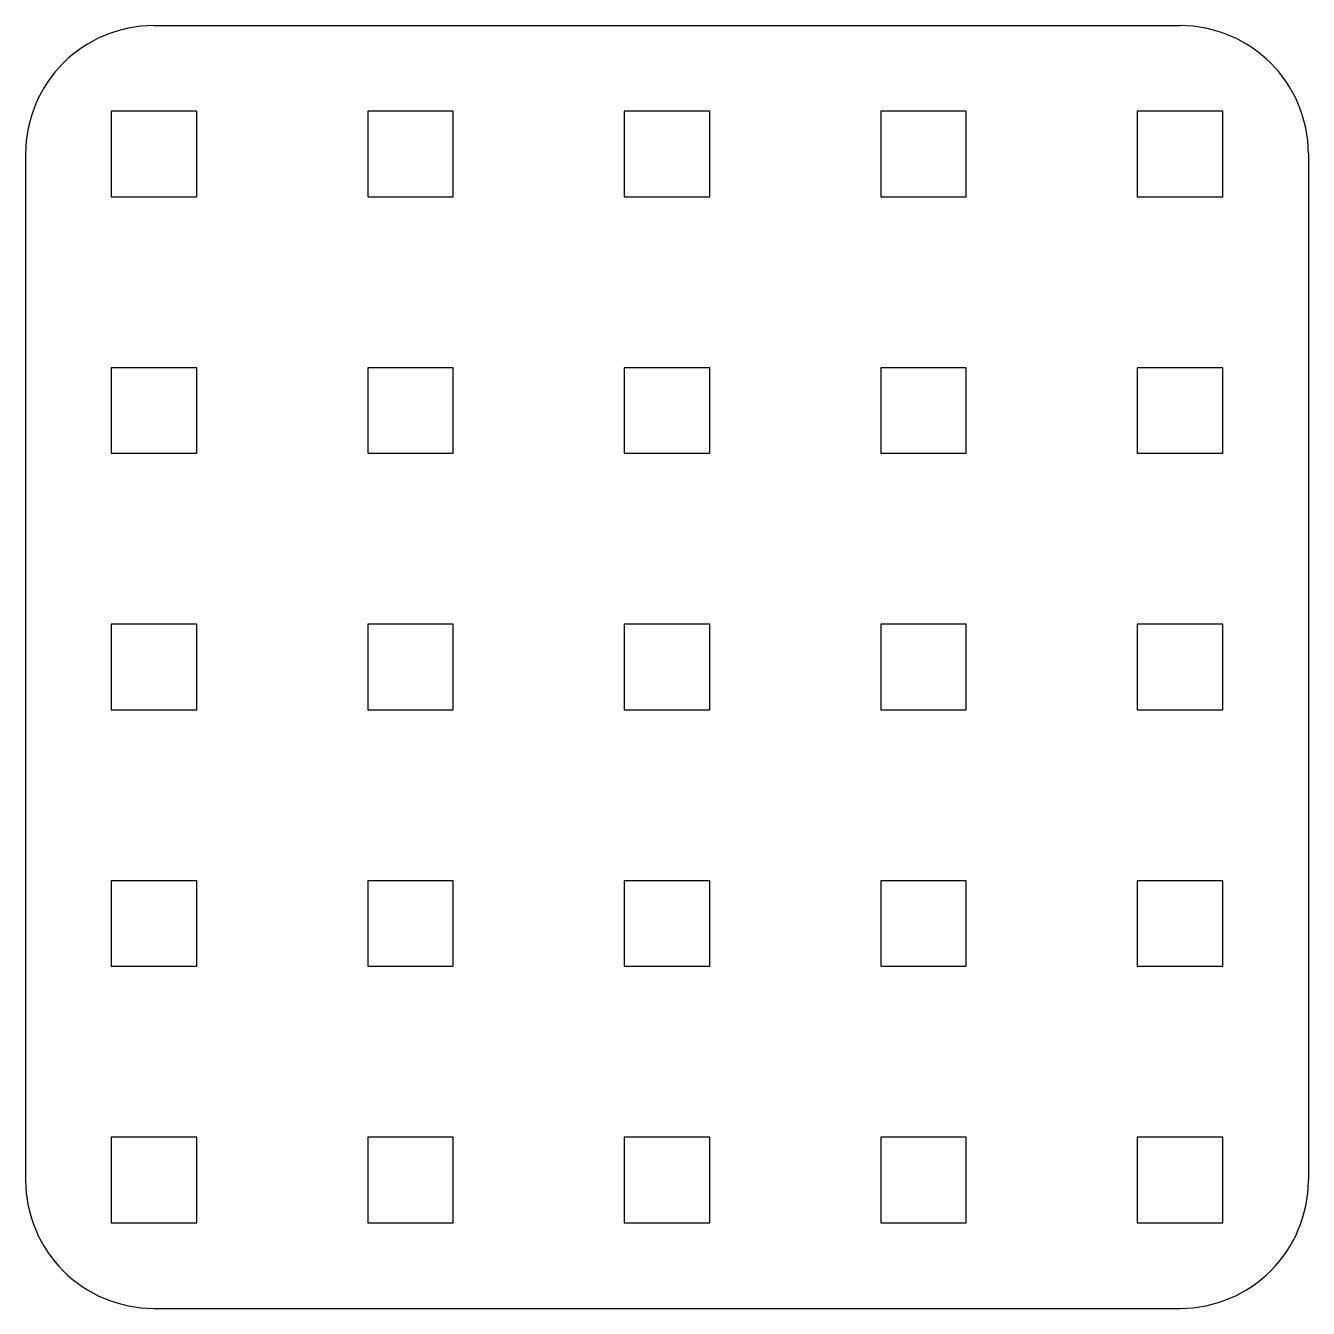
# Model space of a CAD drawing. Header units: millimetres. Extents: x 11.6 to 56.6, y 255 to 300.
import ezdxf

# ---------------------------------------------------------------- set-up
doc = ezdxf.new("R2010")
doc.units = ezdxf.units.MM
doc.layers.add('Default', color=7, linetype='Continuous')

# ---------------------------------------------------------------- blocks, each defined once
blk = doc.blocks.new('SE')
at = {"layer": 'Default', "color": 7, "linetype": 'Continuous'}
for p, q in [((14.617, 297.003), (14.617, 294.003)), ((17.617, 297.003), (14.617, 297.003)), ((17.617, 294.003), (17.617, 297.003)), ((14.617, 294.003), (17.617, 294.003))]:
    blk.add_line(p, q, dxfattribs=at)
blk = doc.blocks.new('SE1')
at = {"layer": 'Default', "color": 7, "linetype": 'Continuous'}
for p, q in [((23.617, 297.003), (23.617, 294.003)), ((26.617, 297.003), (23.617, 297.003)), ((26.617, 294.003), (26.617, 297.003)), ((23.617, 294.003), (26.617, 294.003))]:
    blk.add_line(p, q, dxfattribs=at)
blk = doc.blocks.new('SE2')
at = {"layer": 'Default', "color": 7, "linetype": 'Continuous'}
for p, q in [((32.617, 297.003), (32.617, 294.003)), ((35.617, 297.003), (32.617, 297.003)), ((35.617, 294.003), (35.617, 297.003)), ((32.617, 294.003), (35.617, 294.003))]:
    blk.add_line(p, q, dxfattribs=at)
blk = doc.blocks.new('SE3')
at = {"layer": 'Default', "color": 7, "linetype": 'Continuous'}
for p, q in [((41.617, 297.003), (41.617, 294.003)), ((44.617, 297.003), (41.617, 297.003)), ((44.617, 294.003), (44.617, 297.003)), ((41.617, 294.003), (44.617, 294.003))]:
    blk.add_line(p, q, dxfattribs=at)
blk = doc.blocks.new('SE4')
at = {"layer": 'Default', "color": 7, "linetype": 'Continuous'}
for p, q in [((50.617, 297.003), (50.617, 294.003)), ((53.617, 297.003), (50.617, 297.003)), ((53.617, 294.003), (53.617, 297.003)), ((50.617, 294.003), (53.617, 294.003))]:
    blk.add_line(p, q, dxfattribs=at)
blk = doc.blocks.new('SE5')
at = {"layer": 'Default', "color": 7, "linetype": 'Continuous'}
for p, q in [((14.617, 261.003), (14.617, 258.003)), ((17.617, 261.003), (14.617, 261.003)), ((17.617, 258.003), (17.617, 261.003)), ((14.617, 258.003), (17.617, 258.003))]:
    blk.add_line(p, q, dxfattribs=at)
blk = doc.blocks.new('SE6')
at = {"layer": 'Default', "color": 7, "linetype": 'Continuous'}
for p, q in [((23.617, 261.003), (23.617, 258.003)), ((26.617, 261.003), (23.617, 261.003)), ((26.617, 258.003), (26.617, 261.003)), ((23.617, 258.003), (26.617, 258.003))]:
    blk.add_line(p, q, dxfattribs=at)
blk = doc.blocks.new('SE7')
at = {"layer": 'Default', "color": 7, "linetype": 'Continuous'}
for p, q in [((32.617, 261.003), (32.617, 258.003)), ((35.617, 261.003), (32.617, 261.003)), ((35.617, 258.003), (35.617, 261.003)), ((32.617, 258.003), (35.617, 258.003))]:
    blk.add_line(p, q, dxfattribs=at)
blk = doc.blocks.new('SE8')
at = {"layer": 'Default', "color": 7, "linetype": 'Continuous'}
for p, q in [((41.617, 261.003), (41.617, 258.003)), ((44.617, 261.003), (41.617, 261.003)), ((44.617, 258.003), (44.617, 261.003)), ((41.617, 258.003), (44.617, 258.003))]:
    blk.add_line(p, q, dxfattribs=at)
blk = doc.blocks.new('SE9')
at = {"layer": 'Default', "color": 7, "linetype": 'Continuous'}
for p, q in [((50.617, 261.003), (50.617, 258.003)), ((53.617, 261.003), (50.617, 261.003)), ((53.617, 258.003), (53.617, 261.003)), ((50.617, 258.003), (53.617, 258.003))]:
    blk.add_line(p, q, dxfattribs=at)
blk = doc.blocks.new('SE10')
at = {"layer": 'Default', "color": 7, "linetype": 'Continuous'}
for p, q in [((14.617, 288.003), (14.617, 285.003)), ((17.617, 288.003), (14.617, 288.003)), ((17.617, 285.003), (17.617, 288.003)), ((14.617, 285.003), (17.617, 285.003))]:
    blk.add_line(p, q, dxfattribs=at)
blk = doc.blocks.new('SE11')
at = {"layer": 'Default', "color": 7, "linetype": 'Continuous'}
for p, q in [((23.617, 288.003), (23.617, 285.003)), ((26.617, 288.003), (23.617, 288.003)), ((26.617, 285.003), (26.617, 288.003)), ((23.617, 285.003), (26.617, 285.003))]:
    blk.add_line(p, q, dxfattribs=at)
blk = doc.blocks.new('SE12')
at = {"layer": 'Default', "color": 7, "linetype": 'Continuous'}
for p, q in [((32.617, 288.003), (32.617, 285.003)), ((35.617, 288.003), (32.617, 288.003)), ((35.617, 285.003), (35.617, 288.003)), ((32.617, 285.003), (35.617, 285.003))]:
    blk.add_line(p, q, dxfattribs=at)
blk = doc.blocks.new('SE13')
at = {"layer": 'Default', "color": 7, "linetype": 'Continuous'}
for p, q in [((41.617, 288.003), (41.617, 285.003)), ((44.617, 288.003), (41.617, 288.003)), ((44.617, 285.003), (44.617, 288.003)), ((41.617, 285.003), (44.617, 285.003))]:
    blk.add_line(p, q, dxfattribs=at)
blk = doc.blocks.new('SE14')
at = {"layer": 'Default', "color": 7, "linetype": 'Continuous'}
for p, q in [((50.617, 288.003), (50.617, 285.003)), ((53.617, 288.003), (50.617, 288.003)), ((53.617, 285.003), (53.617, 288.003)), ((50.617, 285.003), (53.617, 285.003))]:
    blk.add_line(p, q, dxfattribs=at)
blk = doc.blocks.new('SE15')
at = {"layer": 'Default', "color": 7, "linetype": 'Continuous'}
for p, q in [((14.617, 279.003), (14.617, 276.003)), ((17.617, 279.003), (14.617, 279.003)), ((17.617, 276.003), (17.617, 279.003)), ((14.617, 276.003), (17.617, 276.003))]:
    blk.add_line(p, q, dxfattribs=at)
blk = doc.blocks.new('SE16')
at = {"layer": 'Default', "color": 7, "linetype": 'Continuous'}
for p, q in [((23.617, 279.003), (23.617, 276.003)), ((26.617, 279.003), (23.617, 279.003)), ((26.617, 276.003), (26.617, 279.003)), ((23.617, 276.003), (26.617, 276.003))]:
    blk.add_line(p, q, dxfattribs=at)
blk = doc.blocks.new('SE17')
at = {"layer": 'Default', "color": 7, "linetype": 'Continuous'}
for p, q in [((32.617, 279.003), (32.617, 276.003)), ((35.617, 279.003), (32.617, 279.003)), ((35.617, 276.003), (35.617, 279.003)), ((32.617, 276.003), (35.617, 276.003))]:
    blk.add_line(p, q, dxfattribs=at)
blk = doc.blocks.new('SE18')
at = {"layer": 'Default', "color": 7, "linetype": 'Continuous'}
for p, q in [((41.617, 279.003), (41.617, 276.003)), ((44.617, 279.003), (41.617, 279.003)), ((44.617, 276.003), (44.617, 279.003)), ((41.617, 276.003), (44.617, 276.003))]:
    blk.add_line(p, q, dxfattribs=at)
blk = doc.blocks.new('SE19')
at = {"layer": 'Default', "color": 7, "linetype": 'Continuous'}
for p, q in [((50.617, 279.003), (50.617, 276.003)), ((53.617, 279.003), (50.617, 279.003)), ((53.617, 276.003), (53.617, 279.003)), ((50.617, 276.003), (53.617, 276.003))]:
    blk.add_line(p, q, dxfattribs=at)
blk = doc.blocks.new('SE20')
at = {"layer": 'Default', "color": 7, "linetype": 'Continuous'}
for p, q in [((14.617, 270.003), (14.617, 267.003)), ((17.617, 270.003), (14.617, 270.003)), ((17.617, 267.003), (17.617, 270.003)), ((14.617, 267.003), (17.617, 267.003))]:
    blk.add_line(p, q, dxfattribs=at)
blk = doc.blocks.new('SE21')
at = {"layer": 'Default', "color": 7, "linetype": 'Continuous'}
for p, q in [((23.617, 270.003), (23.617, 267.003)), ((26.617, 270.003), (23.617, 270.003)), ((26.617, 267.003), (26.617, 270.003)), ((23.617, 267.003), (26.617, 267.003))]:
    blk.add_line(p, q, dxfattribs=at)
blk = doc.blocks.new('SE22')
at = {"layer": 'Default', "color": 7, "linetype": 'Continuous'}
for p, q in [((32.617, 270.003), (32.617, 267.003)), ((35.617, 270.003), (32.617, 270.003)), ((35.617, 267.003), (35.617, 270.003)), ((32.617, 267.003), (35.617, 267.003))]:
    blk.add_line(p, q, dxfattribs=at)
blk = doc.blocks.new('SE23')
at = {"layer": 'Default', "color": 7, "linetype": 'Continuous'}
for p, q in [((41.617, 270.003), (41.617, 267.003)), ((44.617, 270.003), (41.617, 270.003)), ((44.617, 267.003), (44.617, 270.003)), ((41.617, 267.003), (44.617, 267.003))]:
    blk.add_line(p, q, dxfattribs=at)
blk = doc.blocks.new('SE24')
at = {"layer": 'Default', "color": 7, "linetype": 'Continuous'}
for p, q in [((50.617, 270.003), (50.617, 267.003)), ((53.617, 270.003), (50.617, 270.003)), ((53.617, 267.003), (53.617, 270.003)), ((50.617, 267.003), (53.617, 267.003))]:
    blk.add_line(p, q, dxfattribs=at)

msp = doc.modelspace()

# ---------------------------------------------------------------- linework, layer by layer
at = {"layer": 'Default', "color": 7, "linetype": 'Continuous'}
for p, q in [((16.117, 300.003), (52.117, 300.003)), ((11.617, 295.503), (11.617, 259.503)), ((56.617, 295.503), (56.617, 259.503)), ((16.117, 255.003), (52.117, 255.003))]:
    msp.add_line(p, q, dxfattribs=at)
for centre, start, end in [((16.117, 295.503), 90, 180), ((52.117, 295.503), 0, 90), ((16.117, 259.503), 180, 270), ((52.117, 259.503), 270, 0)]:
    msp.add_arc(centre, 4.5, start, end, dxfattribs=at)

# ---------------------------------------------------------------- block references
at = {"layer": 'Default'}
for name in ['SE', 'SE1', 'SE2', 'SE3', 'SE4', 'SE10', 'SE11', 'SE12', 'SE13', 'SE14', 'SE15', 'SE16', 'SE17', 'SE18', 'SE19', 'SE20', 'SE21', 'SE22', 'SE23', 'SE24', 'SE5', 'SE6', 'SE7', 'SE8', 'SE9']:
    msp.add_blockref(name, (0, 0), dxfattribs=at)

doc.saveas('drawing.dxf')
